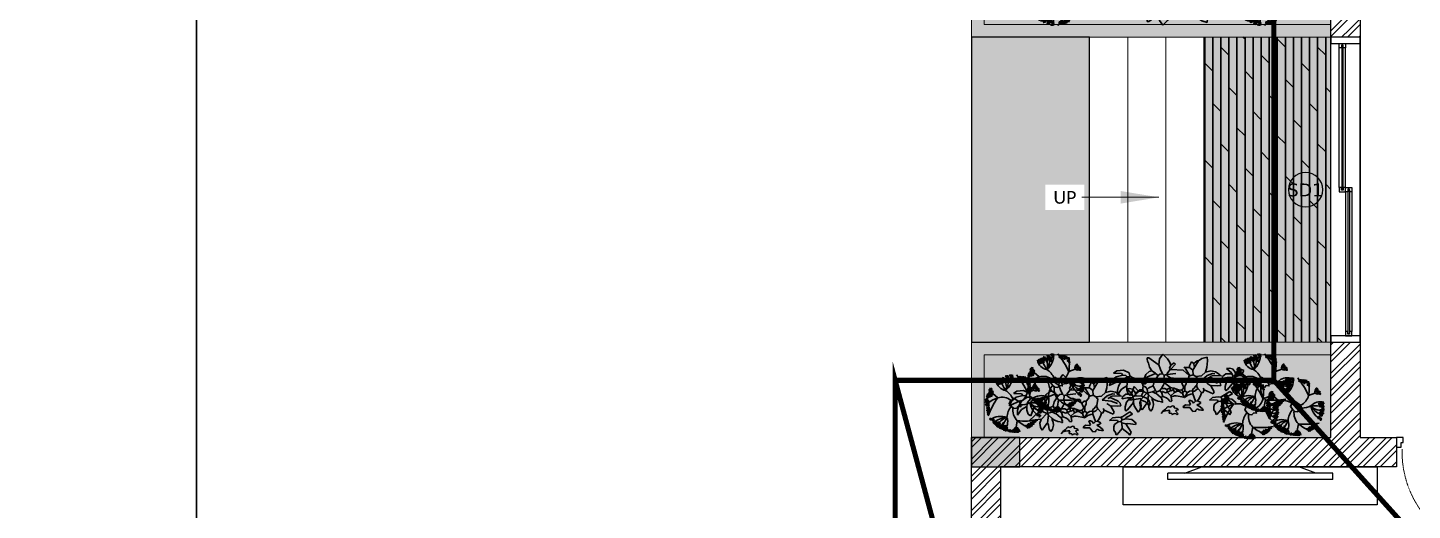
# Model space of a CAD drawing. Header units: millimetres. Extents: x -176651 to 424033, y -469666 to 486614.
# Drawn here: x 248994 to 259892, y 18942 to 22738 of the extents above; entities that cross this region are included whole.
import ezdxf
from ezdxf.enums import TextEntityAlignment as Align

# ---------------------------------------------------------------- set-up
doc = ezdxf.new("R2010")
doc.units = ezdxf.units.MM
doc.set_wipeout_variables(frame=1)
doc.linetypes.add('1625_East Villa$0$DASHED', pattern=[0.75, 0.5, -0.25])
doc.linetypes.add('1625E_Roof Plan$0$DASHED', pattern=[0.75, 0.5, -0.25])
for name, color, linetype in [('1625_East Villa$0$ad-Arrow', 8, 'Continuous'), ('1625_East Villa$0$ad-Door', 8, 'Continuous'), ('1625_East Villa$0$ad-Elevation 10', 8, 'Continuous'), ('1625_East Villa$0$ad-Furniture', 8, 'Continuous'), ('1625_East Villa$0$ad-Glass Sectionline', 8, 'Continuous'), ('1625_East Villa$0$ad-Text main', 8, 'Continuous'), ('1625_East Villa$0$ad-Text Main_Door&window Label', 8, 'Continuous'), ('1625_East Villa$0$ad-Verandah', 8, 'Continuous'), ('1625_East Villa$0$ad-Wall', 8, 'Continuous'), ('1625_East Villa$0$ad-Wall hatch', 8, 'Continuous'), ('1625E_Columns$0$ad-Column', 8, 'Continuous'), ('1625E_Columns$0$ad-Column Hatch', 8, 'Continuous'), ('1625E_Roof Plan$0$ad-Primary Roof', 8, 'Continuous'), ('1625E_Roof Plan$0$ad-Secondary Roof', 8, 'Continuous'), ('ad-Plinth', 8, 'Continuous'), ('ad-Verandah', 33, 'Continuous')]:
    doc.layers.add(name, color=color, linetype=linetype)
doc.layers.add('1625_East Villa$0$ad-Landscape', color=8, linetype='Continuous', lineweight=35)
doc.layers.add('ad-Plot Boundary', color=6, linetype='Continuous', true_color=0xff00ff)
doc.styles.add('1625_East Villa$0$6 U T S R N_Corridor-Basement$0$grid_text', font='verdana.ttf', dxfattribs={"width": 0.9})
doc.styles.add('1625_East Villa$0$6 U T S R N_Corridor-Basement$0$Standard', font='arial.ttf')
doc.styles.add('1625_East Villa$0$6 U T S R N_Typical Floor Plan$0$3BHK-E(NB)$0$grid_text', font='verdana.ttf', dxfattribs={"width": 0.9})
doc.styles.add('1625_East Villa$0$New Text Style', font='arial.ttf', dxfattribs={"height": 100})
doc.dimstyles.new('1625_East Villa$0$6 U T S R N_Corridor-Basement$0$1.125', dxfattribs={"dimtxt": 350, "dimasz": 100, "dimexe": 75, "dimexo": 50, "dimgap": 50, "dimtad": 0, "dimdec": 0, "dimzin": 0, "dimdsep": 46, "dimtxsty": '1625_East Villa$0$6 U T S R N_Corridor-Basement$0$grid_text', "dimblk": '1625_East Villa$0$6 U T S R N_Corridor-Basement$0$_ArchTick', "dimcen": 0, "dimdle": 75, "dimclrd": 256, "dimclre": 8, "dimclrt": 7, "dimadec": 3, "dimazin": 0, "dimtfac": 1, "dimtdec": 0, "dimtofl": 0, "dimtmove": 2, "dimatfit": 2, "dimfxl": 80, "dimtolj": 1, "dimtzin": 0, "dimlwd": 18, "dimlwe": 9, "dimarcsym": 0})

# ---------------------------------------------------------------- blocks, each defined once
blk = doc.blocks.new('zw$A88E')
at = {"layer": 'ad-Plot Boundary', "ltscale": 5}
for points in [[(-150934, -450816), (-139301, -453272), (-121446, -457132), (-117254, -457945), (-117254, -419409), (-150934, -419409)], [(-117254, -457945), (-114586, -458463), (-100664, -461423), (-83574, -465065), (-83574, -419409), (-117254, -419409)]]:
    blk.add_lwpolyline(points, close=True, dxfattribs=at)
blk = doc.blocks.new('A$C92fa9908')
at = {"layer": 'ad-Plinth', "ltscale": 5}
blk.add_lwpolyline([(0, 13620), (12120, 13620), (12120, 0), (0, 0), (0, 4745), (2830, 4745), (2830, 8645), (0, 8645)], close=True, dxfattribs=at)
at = {"layer": 'ad-Verandah', "lineweight": 9}
blk.add_lwpolyline([(2830, 7895), (1830, 7895), (1830, 5495), (2830, 5495)], close=True, dxfattribs=at)
blk = doc.blocks.new('zw$C194')
at = {"layer": 'ad-Plinth', "ltscale": 5}
blk.add_blockref('A$C92fa9908', (64583, -413990), dxfattribs=at)
blk = doc.blocks.new('1625_East Villa$0$A$Cc8134665')
at = {"layer": '1625_East Villa$0$ad-Furniture', "ltscale": 0.125}
for p, q in [((0, -1000), (0, 1000)), ((50, 650), (50, -650)), ((100, 650), (50, 650)), ((100, 650), (100, -650)), ((50, 516), (0, 382)), ((0, 382), (0, -382)), ((50, -516), (0, -382)), ((100, -650), (50, -650))]:
    blk.add_line(p, q, dxfattribs=at)
blk.add_lwpolyline([(0, 1000), (300, 1000), (300, -1000), (0, -1000)], dxfattribs=at)
blk = doc.blocks.new('1625_East Villa$0$zw$D46D')
at = {"layer": '1625_East Villa$0$ad-Furniture', "rotation": 270}
blk.add_blockref('1625_East Villa$0$A$Cc8134665', (2195, 4515), dxfattribs=at)
blk = doc.blocks.new('1625_East Villa$0$6 U T S R N_Typical Floor Plan$0$ad_Window Tag')
blk.add_circle((0, 0), 150)
at = {"style": '1625_East Villa$0$6 U T S R N_Typical Floor Plan$0$3BHK-E(NB)$0$grid_text', "width": 0.9}
blk.add_attdef('D1', text='', height=125, dxfattribs=at).set_placement((0, 0), align=Align.MIDDLE_CENTER)
blk = doc.blocks.new('1625_East Villa$0$zw$3849')
at = {"layer": '1625_East Villa$0$ad-Text Main_Door&window Label'}
ref = blk.add_blockref('1625_East Villa$0$6 U T S R N_Typical Floor Plan$0$ad_Window Tag', (2630, 6695), dxfattribs=dict(at, xscale=-0.9, yscale=0.9, zscale=0.9))
ref.add_attrib('D1', 'SD1', dxfattribs={"height": 101.2, "rotation": 1800, "style": '1625_East Villa$0$6 U T S R N_Typical Floor Plan$0$3BHK-E(NB)$0$grid_text'}).set_placement((2629, 6693), align=Align.MIDDLE_CENTER)
blk = doc.blocks.new('*U169')
for p, q in [((-8, -111), (-42, -111)), ((-25, -128), (-25, -94)), ((-811, -761), (-796, -776)), ((-746, -826), (-761, -811))]:
    blk.add_line(p, q)
for points in [[(-1150, -100), (-1150, -50), (-1129, -50), (-1129, -36), (-1129, 0), (-1200, 0), (-1200, -100)], [(-50, -100), (0, -100), (0, 0), (-71, 0), (-71, -36), (-71, -50), (-50, -50)], [(-50, -100), (-131, -181), (-166, -145), (-85, -65)], [(-131, -181), (-747, -797), (-782, -762), (-166, -145)], [(-828, -878), (-747, -797), (-782, -762), (-863, -842)]]:
    blk.add_lwpolyline(points, close=True)
for points in [[(-808, -787), (-836, -760), (-773, -697), (-765, -705), (-822, -774)], [(-773, -823), (-745, -850), (-683, -788), (-690, -780), (-759, -837)]]:
    blk.add_lwpolyline(points)
blk.add_circle((-25, -111), 11.1)
at = {"color": 8, "linetype": '1625_East Villa$0$DASHED', "lineweight": 0}
blk.add_arc((-93, -153), 1047, 178.1881, 271.8119, dxfattribs=at)
at = {"layer": '1625_East Villa$0$ad-Text Main_Door&window Label'}
blk.add_line((-600, 125), (-600, -230), dxfattribs=at)
blk.add_circle((-600, 245), 120, dxfattribs=at)
at = {"layer": '1625_East Villa$0$ad-Text Main_Door&window Label', "style": '1625_East Villa$0$New Text Style'}
blk.add_attdef('D1', text='', height=100, dxfattribs=at).set_placement((-585, 245), align=Align.MIDDLE_CENTER)
blk = doc.blocks.new('1625_East Villa$0$$ZCDB_AUDIT_GENERATED_C77D')
blk.add_wipeout([(0, 230), (2400, 230), (2400, 0), (0, 0)]).dxf.layer = '1625_East Villa$0$ad-Elevation 10'
at = {"layer": '1625_East Villa$0$ad-Elevation 10'}
for points in [[(2400, 230), (0, 230)], [(2400, 0), (0, 0)]]:
    blk.add_lwpolyline(points, dxfattribs=at)
for points in [[(50, 0), (50, 230), (0, 230), (0, 0)], [(2350, 0), (2400, 0), (2400, 230), (2350, 230)], [(85, 83), (85, 65), (50, 65), (50, 115), (85, 115), (85, 97), (63, 97), (63, 83)], [(1217.5, 133), (1217.5, 115), (1182.5, 115), (1182.5, 165), (1217.5, 165), (1217.5, 147), (1195.5, 147), (1195.5, 133)], [(1182.5, 83), (1182.5, 65), (1217.5, 65), (1217.5, 115), (1182.5, 115), (1182.5, 97), (1204.5, 97), (1204.5, 83)], [(2315, 133), (2315, 115), (2350, 115), (2350, 165), (2315, 165), (2315, 147), (2337, 147), (2337, 133)]]:
    blk.add_lwpolyline(points, close=True, dxfattribs=at)
at = {"layer": '1625_East Villa$0$ad-Glass Sectionline'}
for points in [[(1182.5, 115), (85, 115)], [(1217.5, 165), (2315, 165)], [(1217.5, 115), (2315, 115)], [(1182.5, 65), (85, 65)]]:
    blk.add_lwpolyline(points, dxfattribs=at)
for points in [[(1200, 145), (2335, 145), (2335, 135), (1200, 135)], [(1200, 95), (65, 95), (65, 85), (1200, 85)]]:
    blk.add_lwpolyline(points, close=True, dxfattribs=at)
blk = doc.blocks.new('*U168')
blk.add_blockref('1625_East Villa$0$$ZCDB_AUDIT_GENERATED_C77D', (0, 0))
blk = doc.blocks.new('1625_East Villa$0$zw$42B5')
at = {"layer": '1625_East Villa$0$ad-Wall hatch', "transparency": 33554610}
h = blk.add_hatch(dxfattribs=at)
h.set_pattern_fill('ANSI32', color=256, scale=10)
h.set_pattern_definition([(45, (-1040635.14, 674820.02), (-67.351921, 67.351921), []), (45, (-1040590.24, 674820.02), (-67.351921, 67.351921), [])])
h.paths.add_polyline_path([(12120, 13620), (12120, 10220), (11890, 10220), (11890, 13390), (7240, 13390), (7240, 8645), (4245, 8645), (4245, 8875), (4445, 8875), (4445, 9370), (4560, 9370), (4560, 8760), (7010, 8760), (7010, 10500), (6360, 10500), (6360, 10615), (7010, 10615), (7010, 13390), (4560, 13390), (4560, 10615), (5560, 10615), (5560, 10500), (4445, 10500), (4445, 13390), (230, 13390), (230, 8875), (3345, 8875), (3345, 8645), (3060, 8645), (3060, 4745), (3345, 4745), (3345, 4515), (230, 4515), (230, 230), (4995, 230), (4995, 3130), (6060, 3130), (6060, 3015), (5110, 3015), (5110, 230), (8310, 230), (8310, 3015), (6860, 3015), (6860, 3130), (8310, 3130), (8310, 4630), (5110, 4630), (5110, 3930), (4995, 3930), (4995, 4515), (4245, 4515), (4245, 4745), (8540, 4745), (8540, 230), (9240, 230), (9240, 0), (0, 0), (0, 4745), (2830, 4745), (2830, 8645), (0, 8645), (0, 13620)])
at = {"layer": '1625_East Villa$0$ad-Door', "ltscale": 5}
ref = blk.add_blockref('*U169', (4245, 4745), dxfattribs=dict(at, xscale=0.7499999997027537, yscale=0.7499999997027537, zscale=0.7499999997027537))
ref.add_attrib('D1', 'D1', dxfattribs={"layer": '1625_East Villa$0$ad-Text Main_Door&window Label', "height": 75, "rotation": 1080, "style": '1625_East Villa$0$New Text Style'}).set_placement((3795, 4929), align=Align.MIDDLE_CENTER)
at = {"rotation": 270}
blk.add_blockref('*U168', (2830, 7895), dxfattribs=at)
at = {"layer": '1625_East Villa$0$ad-Wall'}
for points in [[(4445, 13390), (230, 13390), (230, 8875), (3345, 8875), (3345, 8645), (3060, 8645), (3060, 4745), (3345, 4745), (3345, 4515), (230, 4515), (230, 230), (4995, 230)], [(9240, 0), (0, 0), (0, 4745), (2830, 4745), (2830, 8645), (0, 8645), (0, 13620), (12120, 13620)]]:
    blk.add_lwpolyline(points, dxfattribs=at)
blk = doc.blocks.new('1625_East Villa$0$6 U T S R N_Corridor-Basement$0$_ArchTick')
at = {"color": 0, "linetype": 'ByBlock', "const_width": 0.15}
blk.add_lwpolyline([(-0.5, -0.5), (0.5, 0.5)], dxfattribs=at)
blk = doc.blocks.new('1625_East Villa$0$Agac-p8')
at = {"color": 34}
for points in [[(16, 279, -0.2826), (-12, 229), (-24, 165, 0.08666), (-144, 235)], [(-12, 229, -0.332157), (-47, 274, 2.110716)], [(18, 39, 0.239145), (-24, 165, 0.066971), (-223, 159)], [(33, 25, 0.160891), (76, 134, 0.235359), (239, 155, 3.344811)], [(107, 261, 0.297027), (76, 134, 0.202579), (210, 192)], [(143, 244, 0.034752), (76, 134, 0.322006), (167, 229)], [(-261, 80, -0.202579), (-145, -8, 0.322006), (-272, 24)], [(-55, 12, 0.124299), (-145, -8, 0.235359), (-244, 124, 3.344811)], [(259, 119, -0.066971), (165, -57, -0.237273), (36, -31)], [(286, 12, -0.08666), (165, -57), (214, -99, 0.2826), (244, -149)], [(-270, -44, 0.297027), (-145, -8, -0.034752), (-273, -4)], [(-240, -132, -0.2826), (-183, -131), (-122, -109), (-122, -109, -0.217045), (-45, -15)], [(-183, -131, -0.332157), (-205, -184, 2.110716)], [(-122, -249, -0.08666), (-122, -109), (-122, -109, 0.066971), (-16, -279)], [(20, -47, 0.144947), (89, -127, 0.235359), (24, -279, 3.344811)], [(71, -272, -0.202579), (89, -127, 0.322006), (124, -254)], [(182, -218, 0.297027), (89, -127, -0.034752), (149, -241)]]:
    blk.add_lwpolyline(points, format="xyb", dxfattribs=at)
blk.add_lwpolyline([(-57, 15), (-44, -16), (12, -54), (43, -24), (55, -2), (31, 27), (13, 44), (-15, 47), (-32, 27), (-59, 30)], close=True, dxfattribs=at)
at = {"color": 82}
blk.add_lwpolyline([(214, -99, -0.332157), (271, -91, 2.110716)], format="xyb", dxfattribs=at)
for centre in [(-32, 272), (-22, 272), (-22, 265), (-9, 272), (-1, 263), (5, 272), (21, 270), (38, 268), (54, 267), (-198, 173), (-189, 178), (-181, 196), (-181, 174), (-165, 212), (-165, 190), (-153, 212), (-153, 190), (-151, 220), (-151, 198), (-138, 225), (-138, 204), (-132, 221), (-132, 200), (-124, 231), (-124, 210), (-108, 216), (-32, 251), (-22, 251), (-22, 243), (-9, 251), (-1, 241), (5, 251), (21, 261), (46, 259), (68, 257), (74, 259), (74, 237), (85, 239), (85, 218), (91, 259), (91, 237), (103, 253), (103, 239), (103, 231), (103, 218), (111, 212), (111, 190), (121, 243), (121, 221), (125, 227), (125, 206), (132, 237), (132, 216), (142, 235), (142, 214), (146, 214), (146, 192), (152, 227), (152, 206), (158, 204), (158, 182), (168, 220), (168, 198), (176, 210), (176, 188), (181, 204), (181, 182), (193, 194), (193, 173), (207, 176), (207, 155), (215, 157), (230, 153), (238, 149), (-267, 24), (-265, -4), (-261, 63), (-261, 41), (-261, 10), (-255, 33), (-255, 22), (-251, 0), (-249, 84), (-249, 73), (-247, 57), (-243, 116), (-243, 47), (-240, 82), (-240, 32), (-238, 124), (-234, 73), (-234, -4), (-232, 110), (-230, 59), (-224, 98), (-218, 110), (248, 73), (248, 51), (254, 35), (254, 14), (256, -2), (258, 104), (258, 82), (262, 86), (262, 65), (264, 39), (266, 65), (266, 43), (273, 18), (273, -4), (-265, -33), (-259, -15), (-257, -41), (-255, -23), (-245, -14), (-243, -35), (-238, -27), (-232, -125), (-224, -27), (-216, -139), (-204, -129), (213, -115), (221, -86), (221, -108), (226, -76), (226, -98), (228, -119), (234, -102), (234, -123), (240, -70), (240, -92), (246, -86), (246, -108), (246, -109), (246, -131), (254, -68), (254, -90), (256, -23), (256, -68), (262, -88), (264, -21), (264, -43), (268, -49), (268, -70), (279, -15), (279, -37), (-228, -143), (-212, -160), (-208, -153), (-204, -174), (-200, -151), (-195, -153), (-128, -200), (-126, -223), (-118, -237), (-114, -213), (-104, -237), (-101, -251), (-93, -241), (-85, -254), (-81, -231), (-71, -254), (-65, -243), (-57, -256), (-54, -233), (-44, -256), (-34, -250), (25, -258), (33, -272), (37, -249), (46, -272), (48, -213), (48, -235), (62, -250), (70, -264), (74, -241), (82, -223), (82, -245), (84, -264), (91, -207), (91, -229), (109, -223), (109, -245), (119, -203), (119, -225), (125, -215), (125, -237), (127, -200), (127, -221), (134, -198), (134, -219), (140, -223), (146, -194), (146, -215), (158, -190), (158, -211), (162, -202), (162, -223), (170, -196), (170, -217), (228, -141)]:
    blk.add_circle(centre, 5.54, dxfattribs=at)
blk = doc.blocks.new('1625_East Villa$0$busch1')
for p, q in [((-6.87, 7.43), (-6.56, 7.43)), ((-6.85, 7.18), (-6.87, 7.43)), ((-6.78, 6.73), (-6.85, 7.18)), ((-6.56, 6.36), (-6.78, 6.73)), ((-6.56, 7.43), (-4.64, 6.2)), ((-6.56, 6.36), (-6.33, 5.59)), ((-6.33, 5.59), (-5.79, 4.9)), ((-4.64, 6.2), (-4.49, 6.13)), ((-4.49, 6.13), (-4.38, 7.36)), ((-4.1, 5.22), (-4.49, 6.13)), ((-4.38, 7.36), (-3.78, 8.29)), ((-3.78, 8.29), (-2.83, 7.4)), ((-2.83, 7.4), (-2.4, 6.84)), ((-2.4, 6.84), (-2.1, 6.2)), ((-2.1, 6.2), (-2.34, 5.59)), ((-2.34, 5.59), (-2.18, 5.28)), ((-2.1, 6.2), (-1.41, 6.66)), ((-1.18, 6.43), (-2.1, 5.28)), ((-1.41, 6.66), (-1.18, 6.43)), ((0.74, 5.82), (0.51, 5.9)), ((1.66, 5.9), (0.74, 5.82)), ((0.74, 5.82), (1.79, 4.24)), ((2.05, 7.05), (1.66, 6.2)), ((1.66, 6.2), (1.66, 5.9)), ((1.66, 5.9), (2.35, 5.36)), ((2.51, 6.74), (2.05, 7.05)), ((2.74, 6.05), (2.35, 5.36)), ((2.51, 6.74), (3.12, 7.28)), ((2.51, 6.74), (2.58, 6.2)), ((2.58, 6.2), (2.74, 6.05)), ((2.74, 6.05), (3.42, 7.29)), ((3.12, 7.28), (3.43, 7.28)), ((3.42, 7.29), (4.09, 7.8)), ((4.09, 7.8), (5.08, 8.14)), ((5.11, 6.07), (4.89, 5.13)), ((5.08, 8.14), (5.19, 7.4)), ((5.19, 7.4), (5.11, 6.07)), ((9.64, 6.15), (9.09, 6.01)), ((9.09, 6.01), (10.16, 5.16)), ((10.27, 6), (9.64, 6.15)), ((10.7, 5.55), (10.27, 6)), ((10.93, 5.24), (10.7, 5.55)), ((11.32, 5.55), (10.93, 5.24)), ((11.68, 5.92), (11.32, 5.55)), ((12.11, 5.96), (11.68, 5.92)), ((12.55, 5.78), (12.11, 5.96)), ((12.55, 5.78), (12.16, 4.85)), ((-13.73, 2.55), (-12.88, 3.32)), ((-12.83, 4.56), (-13.44, 4.03)), ((-13.42, 4.05), (-11.87, 4.05)), ((-12.88, 3.32), (-11.56, 3.74)), ((-11.47, 4.74), (-12.83, 4.56)), ((-11.87, 4.05), (-11.56, 3.74)), ((-10.71, 3.44), (-11.79, 2.59)), ((-11.56, 3.74), (-10.95, 3.67)), ((-10.31, 4.25), (-11.47, 4.74)), ((-10.95, 3.67), (-10.71, 3.44)), ((-10.71, 3.44), (-10.33, 3.44)), ((-10.56, 2.38), (-10.04, 3.14)), ((-10.18, 3.67), (-10.33, 3.44)), ((-10.02, 3.13), (-10.33, 3.44)), ((-10.31, 4.25), (-10.18, 3.67)), ((-9.68, 3.34), (-10.19, 3.69)), ((-9.63, 3.32), (-10.02, 3.13)), ((-8.75, 3.09), (-9.68, 3.34)), ((-8.33, 2.9), (-8.75, 3.09)), ((-7.95, 2.67), (-8.33, 2.9)), ((-7.26, 3.36), (-7.95, 2.67)), ((-7.26, 3.28), (-6.99, 4.11)), ((-7.26, 3.36), (-7.26, 3.28)), ((-7.26, 3.28), (-6.79, 2.44)), ((-6.79, 3.59), (-7.18, 3.44)), ((-6.99, 4.11), (-6.32, 4.7)), ((-5.03, 4.36), (-6.79, 3.59)), ((-6.32, 4.7), (-5.79, 4.9)), ((-5.79, 4.9), (-5.03, 4.43)), ((-4.49, 3.97), (-5.26, 2.74)), ((-5.03, 4.43), (-5.03, 4.36)), ((-5.03, 4.36), (-4.49, 3.97)), ((-4.49, 3.97), (-4.17, 4.25)), ((-4.17, 4.25), (-3.64, 4.36)), ((-3.64, 4.36), (-4.1, 5.22)), ((-3.64, 4.36), (-3.33, 4.05)), ((-3.18, 4.2), (-3.33, 4.05)), ((-3.33, 4.05), (-3.33, 3.28)), ((-3.33, 3.28), (-3.18, 2.74)), ((-2.8, 4.2), (-3.18, 4.2)), ((-2.18, 5.28), (-2.8, 4.43)), ((-2.8, 4.43), (-2.72, 4.28)), ((-2.72, 4.28), (-2.8, 4.2)), ((-2.58, 3.96), (-2.8, 4.2)), ((-2.72, 4.28), (-1.03, 4.59)), ((-2.05, 3.66), (-2.58, 3.96)), ((-2.18, 5.28), (-2.1, 5.28)), ((-2.1, 5.28), (-2.03, 5.28)), ((-1.49, 3.59), (-2.05, 3.66)), ((0.46, 5.28), (-2.03, 5.28)), ((-1.49, 3.59), (-0.64, 3.28)), ((-0.64, 3.28), (-0.26, 3.44)), ((-0.64, 3.28), (-0.18, 2.97)), ((-0.26, 3.44), (0.05, 3.28)), ((-0.18, 2.97), (-0.03, 2.97)), ((0.05, 3.28), (-0.03, 2.97)), ((-0.03, 2.97), (0.28, 2.74)), ((0.74, 3.2), (0.28, 2.74)), ((1.66, 4.28), (0.46, 5.28)), ((1.12, 3.2), (0.74, 3.2)), ((1.51, 3.67), (1.12, 3.2)), ((1.12, 3.2), (1.13, 2.63)), ((1.59, 3.74), (1.51, 3.67)), ((1.66, 4.2), (1.59, 3.74)), ((1.66, 4.2), (1.66, 4.28)), ((2.51, 4.43), (1.79, 4.24)), ((2.35, 5.36), (2.51, 4.43)), ((3.05, 4.13), (2.51, 4.43)), ((4.12, 4.36), (3.05, 4.13)), ((3.05, 4.13), (3.43, 3.67)), ((3.28, 2.44), (3.43, 3.67)), ((4.89, 5.13), (4.12, 4.36)), ((4.34, 3.53), (5.27, 4.45)), ((6.13, 3.43), (4.34, 3.53)), ((5.97, 5.43), (4.89, 5.13)), ((4.89, 5.13), (4.89, 5.2)), ((5.27, 4.45), (6.3, 4.92)), ((6.12, 2.44), (5.28, 2.9)), ((5.89, 4.13), (5.43, 3.9)), ((6.04, 4.36), (5.89, 4.13)), ((5.89, 4.13), (6.51, 3.9)), ((5.97, 5.43), (6.92, 5.29)), ((6.27, 4.43), (6.04, 4.36)), ((7.44, 3.04), (6.13, 3.43)), ((7.89, 4.59), (6.27, 4.43)), ((6.3, 4.92), (6.78, 4.87)), ((6.51, 3.9), (7.51, 3.51)), ((6.92, 5.29), (7.66, 4.85)), ((7.51, 3.51), (7.97, 3.13)), ((7.66, 4.85), (7.89, 4.59)), ((7.89, 4.59), (8.12, 4.51)), ((8.12, 2.59), (7.97, 3.13)), ((9.01, 4.93), (8.32, 4.39)), ((8.32, 4.39), (8.32, 4.01)), ((9.28, 4.26), (8.32, 4.01)), ((9.21, 3.34), (9, 2.45)), ((10.16, 5.01), (9.01, 4.93)), ((9.86, 4.24), (9.21, 3.34)), ((9.86, 4.24), (9.28, 4.26)), ((10.62, 3.39), (9.47, 1.86)), ((10.39, 4.32), (9.86, 4.24)), ((10.16, 5.16), (10.16, 5.01)), ((10.16, 5.01), (10.47, 4.55)), ((10.47, 4.55), (10.39, 4.32)), ((10.39, 4.32), (10.62, 3.78)), ((11.01, 4.7), (10.47, 4.55)), ((10.62, 3.78), (10.55, 3.55)), ((10.55, 3.55), (10.62, 3.39)), ((10.62, 3.39), (10.77, 2.67)), ((10.93, 5.24), (11.01, 4.7)), ((11.01, 4.7), (12.24, 4.7)), ((12.16, 3.93), (12.01, 3.78)), ((12.18, 2.74), (12.01, 3.78)), ((12.16, 4.85), (12.24, 4.7)), ((12.16, 3.93), (12.99, 3.59)), ((13.13, 4.37), (12.24, 4.7)), ((12.99, 3.59), (13.7, 2.93)), ((13.63, 3.96), (13.13, 4.37)), ((13.93, 3.24), (13.63, 3.96)), ((13.7, 2.93), (13.93, 3.24)), ((-11.95, 2.74), (-14.23, 1.55)), ((-13.71, 2.59), (-14.23, 1.55)), ((-12.32, 1.49), (-12.49, 0.6)), ((-12.49, 0.6), (-12.43, -0.22)), ((-12.43, -0.22), (-11.7, 0.9)), ((-11.79, 2.59), (-12.32, 1.49)), ((-11.79, 2.59), (-11.95, 2.74)), ((-11.7, 0.9), (-10.68, 1.61)), ((-10.68, 1.61), (-10.56, 2.38)), ((-10.68, 1.61), (-10.63, 0.84)), ((-10.63, 0.84), (-10.35, 0.07)), ((-10.35, 0.07), (-9.84, -0.28)), ((-8.18, 0.67), (-10.03, -1.19)), ((-9.77, -0.26), (-9.18, 1.59)), ((-9.18, 1.59), (-8.33, 0.74)), ((-8.33, 0.74), (-8.18, 0.67)), ((-7.49, 0.74), (-8.18, 0.67)), ((-7.95, 2.67), (-7.56, 2.21)), ((-6.64, 0.36), (-7.72, -0.87)), ((-6.95, 2.21), (-7.56, 2.21)), ((-7.56, 2.21), (-7.41, 1.74)), ((-7.41, 1.74), (-7.49, 0.74)), ((-7.49, 0.74), (-6.64, 0.36)), ((-7.14, 1.7), (-7.41, 1.74)), ((-6.82, 1.48), (-7.14, 1.7)), ((-6.79, 2.44), (-6.95, 2.21)), ((-6.56, 1.13), (-6.82, 1.48)), ((-6.64, 0.36), (-6.49, 0.36)), ((-6.26, 1.44), (-6.56, 1.13)), ((-6.56, 1.13), (-6.41, 0.44)), ((-6.41, 0.44), (-6.49, 0.36)), ((-6.49, 0.36), (-6.26, 0.05)), ((-5.49, 0.67), (-6.41, 0.44)), ((-6.26, 0.05), (-6.41, -1.48)), ((-5.41, 1.9), (-6.26, 1.44)), ((-6.26, 0.05), (-5.49, -0.56)), ((-4.87, 0.98), (-5.49, 0.67)), ((-5.49, 0.67), (-4.95, 0.44)), ((-5.26, 2.74), (-5.41, 1.9)), ((-5.41, 1.9), (-4.87, 0.98)), ((-4.95, 0.44), (-4.8, 0.44)), ((-4.87, 0.98), (-4.64, 0.74)), ((-4.64, 0.74), (-4.8, 0.44)), ((-4.8, 0.44), (-3.87, -0.33)), ((-4.1, 0.98), (-4.64, 0.74)), ((-3.72, 1.44), (-4.1, 0.98)), ((-4.1, 0.98), (-3.72, 0.67)), ((-3.57, 1.82), (-3.72, 1.44)), ((-3.72, 1.44), (-3.03, 1.44)), ((-3.49, 0.82), (-3.72, 0.67)), ((-3.72, 0.67), (-3.41, -0.18)), ((-3.41, 2.05), (-3.57, 1.82)), ((-2.87, 0.59), (-3.49, 0.82)), ((-3.18, 2.59), (-3.41, 2.05)), ((-3.18, 2.74), (-3.18, 2.59)), ((-3.18, 2.59), (-1.95, 1.74)), ((-3.03, 1.44), (-2.64, 1.28)), ((-2.49, 0.74), (-2.87, 0.59)), ((-2.03, 1.67), (-2.64, 1.28)), ((-2.64, 1.28), (-2.57, 0.9)), ((-2.57, 0.9), (-2.49, 0.74)), ((-1.87, 1.13), (-2.49, 0.74)), ((-2.49, 0.74), (-2.49, 0.67)), ((-2.49, 0.67), (-1.8, 0.05)), ((-1.95, 1.74), (-2.03, 1.67)), ((-2.03, 1.67), (-1.95, 1.28)), ((-1.95, 1.74), (-1.49, 1.59)), ((-1.95, 1.28), (-1.87, 1.13)), ((-1.8, 1.05), (-1.87, 1.13)), ((-1.34, 1.36), (-1.8, 1.05)), ((-1.11, 0.74), (-1.8, 0.05)), ((-1.8, 0.05), (-1.72, -0.18)), ((-1.07, 0.1), (-1.73, -0.16)), ((-1.49, 1.59), (-1.34, 1.36)), ((-1.49, 1.59), (-1.18, 1.59)), ((-1.18, 1.59), (-1.34, 1.36)), ((-1.34, 1.36), (-1.34, 1.28)), ((-1.34, 1.28), (-1.11, 0.74)), ((-1.18, 1.59), (-0.87, 1.51)), ((-0.57, 1.05), (-1.11, 0.74)), ((-0.72, 0.13), (-1.07, 0.1)), ((-0.87, 1.51), (-0.11, 1.28)), ((-0.87, 1.51), (-0.57, 1.05)), ((0.82, -0.1), (-0.72, 0.13)), ((-0.57, 1.05), (-0.18, 1.05)), ((-0.11, 1.28), (-0.18, 1.05)), ((-0.18, 1.05), (0.28, 0.74)), ((0.36, 1.36), (-0.11, 1.28)), ((0.28, 2.74), (0.43, 2.36)), ((0.28, 0.74), (0.51, 0.67)), ((0.59, 1.59), (0.36, 1.36)), ((0.36, 1.36), (0.66, 0.9)), ((0.43, 2.36), (0.66, 2.05)), ((0.66, 0.9), (0.51, 0.67)), ((0.51, 0.67), (0.82, -0.1)), ((0.66, 2.05), (0.59, 1.59)), ((0.66, 2.05), (0.89, 2.05)), ((0.97, 1.21), (0.66, 0.9)), ((1.13, 2.63), (0.89, 2.05)), ((0.89, 2.05), (0.97, 1.21)), ((0.97, 1.21), (1.43, 0.9)), ((1.43, 0.82), (0.97, -0.18)), ((0.97, -0.18), (1.59, 0.34)), ((1.89, 1.13), (1.43, 0.82)), ((1.43, 0.9), (1.43, 0.82)), ((1.59, 0.34), (2.16, 0.59)), ((2.43, 1.28), (1.89, 1.13)), ((2.16, 0.59), (2.58, 0.67)), ((2.58, 1.67), (2.43, 1.28)), ((2.43, 1.28), (2.58, 1.21)), ((2.58, 1.74), (2.58, 1.67)), ((2.74, 1.74), (2.58, 1.67)), ((2.89, 1.21), (2.58, 1.21)), ((2.58, 1.21), (2.58, 0.67)), ((2.58, 0.67), (3.2, -0.79)), ((3.05, 2.13), (2.74, 1.74)), ((3.12, 1.36), (2.89, 1.21)), ((3.28, 2.44), (3.05, 2.21)), ((3.05, 2.21), (3.05, 2.13)), ((3.51, 1.74), (3.12, 1.36)), ((3.28, 2.44), (3.28, 2.21)), ((3.28, 2.21), (3.51, 1.74)), ((3.51, 1.74), (4.28, 0.98)), ((3.88, -0.24), (4.22, 0.53)), ((4.22, 0.53), (4.28, 0.98)), ((4.58, 0.98), (4.28, 0.98)), ((4.81, 1.59), (4.58, 1.9)), ((4.81, 1.59), (4.58, 0.98)), ((4.81, 1.59), (6.66, 0.82)), ((5.96, -0.48), (6.53, 0.08)), ((6.12, 2.44), (6.2, 2.51)), ((6.12, 2.44), (6.81, 1.28)), ((6.2, 2.51), (7.43, 2.51)), ((6.53, 0.08), (7.74, 0.28)), ((6.66, 0.82), (6.81, 1.28)), ((7.43, 2.51), (8.12, 2.59)), ((8.27, 0.28), (7.74, 0.28)), ((8.27, 0.36), (8.35, 0.36)), ((8.27, 0.36), (8.27, 0.28)), ((8.35, 0.36), (8.27, 0.28)), ((8.27, 0.28), (8.27, 0.21)), ((8.27, 0.21), (8.5, -0.18)), ((8.35, 0.36), (8.43, 0.36)), ((9.97, 1.44), (8.43, 0.36)), ((9.12, 0.05), (8.5, -0.18)), ((9, 2.45), (9.01, 1.78)), ((9.01, 1.78), (9.16, 1.62)), ((9.16, 1.62), (9.09, 1.55)), ((9.27, 0.28), (9.12, 0.05)), ((9.12, 0.05), (10.43, -0.02)), ((9.47, 1.86), (9.16, 1.62)), ((10.5, 1.05), (9.27, 0.28)), ((9.97, 1.44), (10.5, 1.05)), ((10.77, 2.67), (11.62, 1.47)), ((11.62, 1.47), (11.93, 1.86)), ((11.93, 1.86), (12.18, 2.74)), ((-10.03, -1.19), (-7.79, -0.79)), ((-7.89, -1.61), (-7.72, -0.87)), ((-7.73, -2.46), (-7.89, -1.61)), ((-7.79, -0.79), (-7.72, -0.87)), ((-7.36, -3), (-7.73, -2.46)), ((-6.49, -1.64), (-7.36, -3)), ((-6.41, -1.48), (-6.49, -1.64)), ((-6.41, -1.48), (-6.18, -1.89)), ((-6.18, -1.89), (-6.05, -2.39)), ((-6.05, -2.39), (-6.03, -2.72)), ((-5.64, -3.18), (-6.03, -2.72)), ((-5.64, -3.18), (-5.32, -2.69)), ((-5.49, -0.56), (-5.49, -0.64)), ((-5.49, -0.56), (-5.13, -0.82)), ((-5.49, -0.95), (-5.49, -0.64)), ((-5.29, -1.32), (-5.49, -0.95)), ((-5.32, -2.69), (-5.19, -1.92)), ((-5.19, -1.92), (-5.29, -1.32)), ((-5.13, -0.82), (-4.33, -1.14)), ((-4.33, -1.14), (-3.49, -1.25)), ((-3.87, -0.33), (-3.72, -0.33)), ((-3.41, -0.18), (-3.72, -0.33)), ((-3.72, -0.33), (-3.57, -0.72)), ((-3.57, -0.72), (-3.41, -1.02)), ((-3.57, -1.25), (-3.49, -1.25)), ((-3.41, -1.02), (-3.49, -1.25)), ((-3.49, -1.25), (-3.41, -1.41)), ((-2.63, -0.41), (-3.41, -0.18)), ((-2.72, -2.64), (-3.26, -3.1)), ((-2.49, -2.41), (-2.72, -2.64)), ((-2.32, -0.62), (-2.63, -0.41)), ((-2.41, -2.25), (-2.49, -2.33)), ((-2.49, -2.33), (-2.49, -2.41)), ((-2.41, -2.25), (-2.26, -2.1)), ((-1.95, -1.02), (-2.32, -0.62)), ((-2.26, -2.1), (-1.88, -2.2)), ((-1.72, -1.1), (-1.95, -1.02)), ((-1.88, -2.2), (-1.58, -2.1)), ((-1.72, -0.18), (-1.57, -0.95)), ((-1.57, -0.95), (-1.72, -1.1)), ((-1.58, -2.1), (-1.41, -1.95)), ((-1.41, -1.95), (-1.03, -1.95)), ((-1.03, -1.95), (-1.03, -2.33)), ((-1.03, -2.33), (-0.41, -2.41)), ((-0.26, -2.64), (-0.72, -2.87)), ((-0.41, -2.41), (-0.26, -2.64)), ((-0.11, -2.72), (-0.26, -2.64)), ((1.2, -1.64), (0.74, -2.02)), ((0.74, -2.02), (0.82, -2.18)), ((0.82, -0.1), (0.97, -0.18)), ((2.12, -2.1), (0.82, -2.18)), ((2.12, -1.64), (1.2, -1.64)), ((2.18, -0.68), (1.82, -0.72)), ((1.82, -0.72), (2.2, -1.48)), ((2.2, -1.48), (2.12, -1.64)), ((2.74, -2.87), (2.12, -2.1)), ((2.54, -0.83), (2.18, -0.68)), ((2.82, -1.18), (2.54, -0.83)), ((3.2, -0.79), (2.82, -1.18)), ((3.58, -0.72), (3.2, -0.79)), ((3.35, -2.56), (3.58, -2.33)), ((3.35, -2.79), (3.35, -2.56)), ((3.51, -1.48), (3.86, -1.35)), ((3.81, -1.72), (3.51, -1.48)), ((3.58, -0.72), (3.88, -0.24)), ((3.58, -0.72), (4.28, -1.02)), ((3.58, -2.33), (4.01, -2.47)), ((3.96, -1.74), (3.81, -1.72)), ((3.86, -1.35), (4.13, -1.2)), ((4.27, -1.91), (3.96, -1.74)), ((4.01, -2.47), (4.46, -2.51)), ((4.13, -1.2), (4.28, -1.02)), ((4.63, -2.22), (4.27, -1.91)), ((4.46, -2.51), (4.81, -2.48)), ((4.81, -2.48), (4.63, -2.22)), ((4.81, -2.48), (4.89, -2.56)), ((6.81, -0.33), (5.96, -0.48)), ((6.81, -0.33), (7.58, -0.41)), ((7.04, -1.18), (6.88, -1.7)), ((6.88, -1.7), (6.92, -2.37)), ((6.92, -2.37), (7.27, -2.79)), ((7.74, -0.64), (7.04, -1.18)), ((7.58, -0.41), (7.74, -0.64)), ((8.58, -1.95), (7.66, -3.18)), ((8.27, -0.56), (7.74, -0.64)), ((8.5, -0.18), (8.27, -0.56)), ((8.27, -0.56), (8.43, -0.79)), ((8.43, -0.79), (9.27, -0.95)), ((8.43, -0.79), (8.58, -1.95)), ((8.58, -1.95), (9.81, -2.79)), ((9.66, -0.87), (9.27, -0.95)), ((9.27, -0.95), (10.43, -2.56)), ((11.2, -1.02), (9.66, -0.87)), ((10.43, -2.56), (10.2, -3.18)), ((10.43, -0.02), (11.35, -0.72)), ((11.35, -0.72), (11.2, -1.02)), ((-3.26, -3.18), (-3.57, -3.56)), ((-3.26, -3.18), (-2.8, -3)), ((-3.26, -3.1), (-3.26, -3.18)), ((-2.8, -3), (-2.24, -2.91)), ((-2.24, -2.91), (-1.87, -2.87)), ((-1.87, -2.87), (-1.95, -3.33)), ((-1.95, -3.33), (-1.95, -3.41)), ((-1.95, -3.41), (-1.41, -3.48)), ((-1.41, -3.48), (-1.26, -3.71)), ((-1.26, -3.71), (-1.11, -3.49)), ((-1.11, -3.49), (-0.85, -3.41)), ((-0.85, -3.41), (-0.53, -3.46)), ((-0.72, -2.87), (-0.18, -3.48)), ((-0.53, -3.46), (-0.34, -3.71)), ((-0.18, -3.48), (-0.34, -3.71)), ((3.35, -2.79), (2.74, -2.87)), ((7.27, -2.79), (7.43, -3.25)), ((7.66, -3.18), (7.43, -3.25)), ((9.81, -2.79), (10.2, -3.18))]:
    blk.add_line(p, q)
for centre, start, end in [((-10.31, 4.25), 12.8043, 67.5333), ((0.46, 5.28), 49.844, 89.647)]:
    blk.add_arc(centre, 0.00000961, start, end)
blk = doc.blocks.new('1625_East Villa$0$zw$3E22')
at = {"transparency": 33554559}
h = blk.add_hatch(color=43, dxfattribs=at)
h.dxf.hatch_style = 1
h.paths.add_polyline_path([(-2830, -750), (0, -750), (0, -650), (-2730, -650), (-2730, 0), (-2830, 0)])
at = {"layer": '1625_East Villa$0$ad-Wall hatch', "transparency": 33554483}
h = blk.add_hatch(color=74, dxfattribs=at)
h.dxf.hatch_style = 1
h.paths.add_polyline_path([(-2730, 0), (0, 0), (0, -650), (-2730, -650)])
at = {"layer": '1625_East Villa$0$ad-Verandah', "lineweight": 9}
for points in [[(-2830, -750), (0, -750), (0, -650), (-2730, -650), (-2730, 0), (-2830, 0)], [(-2730, 0), (0, 0), (0, -650), (-2730, -650)]]:
    blk.add_lwpolyline(points, close=True, dxfattribs=at)
at = {"layer": '1625_East Villa$0$ad-Landscape', "color": 98, "ltscale": 10, "xscale": -39.35628013533176, "yscale": 39.35628013533176, "zscale": 39.35628013533176, "rotation": 182.6481936611812}
for p in [(-1977, -163), (-1190, -323)]:
    blk.add_blockref('1625_East Villa$0$busch1', p, dxfattribs=at)
at = {"layer": '1625_East Villa$0$ad-Landscape', "xscale": -0.8129134488704248, "yscale": 0.8129134488704248, "zscale": 0.8129134488704248}
for p in [(-634, -216), (-2488, -267), (-275, -242), (-2163, -431), (-536, -431)]:
    blk.add_blockref('1625_East Villa$0$Agac-p8', p, dxfattribs=at)
blk = doc.blocks.new('1625E_Roof Plan')
at = {"layer": '1625E_Roof Plan$0$ad-Primary Roof', "linetype": '1625E_Roof Plan$0$DASHED', "ltscale": 2, "const_width": 40}
blk.add_lwpolyline([(2380, 8195), (2380, 5195)], dxfattribs=at)
at = {"layer": '1625E_Roof Plan$0$ad-Secondary Roof', "linetype": '1625E_Roof Plan$0$DASHED', "ltscale": 2, "const_width": 40}
for points in [[(-600, 5195), (161, 2372), (-600, -450)], [(2380, 5195), (4927, 2372), (2380, -450), (-600, -450), (-600, 5195)]]:
    blk.add_lwpolyline(points, close=True, dxfattribs=at)
blk = doc.blocks.new('1625E_Columns$0$zw$6AA0')
at = {"layer": '1625E_Columns$0$ad-Column Hatch', "transparency": 33554687}
h = blk.add_hatch(color=256, dxfattribs=at)
h.dxf.hatch_style = 1
h.paths.add_polyline_path([(0, -230), (380, -230), (380, 0), (0, 0)])
at = {"layer": '1625E_Columns$0$ad-Column'}
blk.add_lwpolyline([(0, -230), (380, -230), (380, 0), (0, 0)], close=True, dxfattribs=at)
blk = doc.blocks.new('1625E_Columns')
at = {"layer": '1625E_Columns$0$ad-Column', "rotation": 359.9999999999993}
blk.add_blockref('1625E_Columns$0$zw$6AA0', (0, 4745), dxfattribs=at)
blk = doc.blocks.new('1625_East Villa$0$zw$959F')
at = {"transparency": 33554559}
h = blk.add_hatch(dxfattribs=at)
h.set_pattern_fill('GRASS', color=74)
h.set_pattern_definition([(90, (-12120, -8275), (-17.96051, 17.96051), [4.7625, -31.15852]), (45, (-12120, -8275), (-17.96051, 17.96051), [4.7625, -20.6375]), (135, (-12120, -8275), (-17.96051, -17.96051), [4.7625, -20.6375])])
h.paths.add_polyline_path([(-11190, -5725), (-12120, -5725), (-12120, -8125), (-11190, -8125)])
h = blk.add_hatch(color=256, dxfattribs=at)
h.dxf.hatch_style = 1
h.set_gradient(color1=(153, 204, 0), color2=(63, 127, 0), name='INVSPHERICAL')
h.paths.add_polyline_path([(-11190, -5725), (-12120, -5725), (-12120, -8125), (-11190, -8125)])
h = blk.add_hatch(color=43, dxfattribs=at)
h.dxf.hatch_style = 1
h.paths.add_polyline_path([(-9290, -5725), (-10290, -5725), (-10290, -8125), (-9290, -8125)])
at = {"layer": '1625_East Villa$0$ad-Landscape', "transparency": 33554687}
h = blk.add_hatch(dxfattribs=at)
h.set_pattern_fill('DOLMIT', color=44, scale=10, angle=270)
h.set_pattern_definition([(270, (-10220, -8275), (63.5, -1e-14), []), (315, (-10220, -8275), (127, 127), [89.803, -179.605])])
h.paths.add_polyline_path([(-10290, -8125), (-9290, -8125), (-9290, -5725), (-10290, -5725)])
at = {"layer": '1625_East Villa$0$ad-Elevation 10'}
blk.add_lwpolyline([(-11190, -5725), (-12120, -5725), (-12120, -8125), (-11190, -8125)], close=True, dxfattribs=at)
at = {"layer": '1625_East Villa$0$ad-Verandah', "lineweight": 9}
for points in [[(-10890, -5725), (-10890, -8125)], [(-10590, -5725), (-10590, -8125)], [(-11190, -5885), (-11190, -7965)]]:
    blk.add_lwpolyline(points, dxfattribs=at)
blk.add_lwpolyline([(-9290, -5725), (-10290, -5725), (-10290, -8125), (-9290, -8125)], close=True, dxfattribs=at)
blk.add_blockref('1625_East Villa$0$zw$3E22', (-9290, -4975))
at = {"xscale": -1, "rotation": 179.9999999999999}
blk.add_blockref('1625_East Villa$0$zw$3E22', (-9290, -8875), dxfattribs=at)
at = {"layer": '1625_East Villa$0$ad-Text main', "insert": (-11384, -6986), "char_height": 100, "width": 207.6, "attachment_point": 5, "style": '1625_East Villa$0$6 U T S R N_Corridor-Basement$0$Standard', "bg_fill": 2}
blk.add_mtext('{\\fCalibri Light|b0|i0|c0|p34;UP}', dxfattribs=at)
at = {"layer": '1625_East Villa$0$ad-Arrow'}
blk.add_leader([(-10644, -6985, 0), (-11252, -6985, 0)], dimstyle='1625_East Villa$0$6 U T S R N_Corridor-Basement$0$1.125', override={"dimscale": 1, "dimasz": 300, "dimgap": 50, "dimtad": 0}, dxfattribs=at)
blk = doc.blocks.new('1625_East Villa')
at = {"layer": '1625_East Villa$0$ad-Verandah'}
blk.add_blockref('1625_East Villa$0$zw$959F', (12120, 13620), dxfattribs=at)
at = {"layer": '1625_East Villa$0$ad-Furniture'}
blk.add_blockref('1625_East Villa$0$zw$D46D', (0, 0), dxfattribs=at)
at = {"layer": '1625_East Villa$0$ad-Text main'}
blk.add_blockref('1625_East Villa$0$zw$3849', (0, 0), dxfattribs=at)
at = {"layer": '1625_East Villa$0$ad-Wall'}
blk.add_blockref('1625_East Villa$0$zw$42B5', (0, 0), dxfattribs=at)
for name in ['1625E_Roof Plan', '1625E_Columns']:
    blk.add_blockref(name, (0, 0))
blk = doc.blocks.new("All Plot's Villa Plans")
at = {"ltscale": 5}
blk.add_blockref('1625_East Villa', (256422, 14769), dxfattribs=at)

msp = doc.modelspace()

# ---------------------------------------------------------------- block references
at = {"ltscale": 5}
msp.add_blockref("All Plot's Villa Plans", (0, 0), dxfattribs=at)

# ---------------------------------------------------------------- next in the draw order: block references
msp.add_blockref('zw$C194', (191839, 428759), dxfattribs=at)
at = {"layer": 'ad-Plot Boundary', "ltscale": 5}
msp.add_blockref('zw$A88E', (367577, 466614), dxfattribs=at)

doc.saveas('drawing.dxf')
